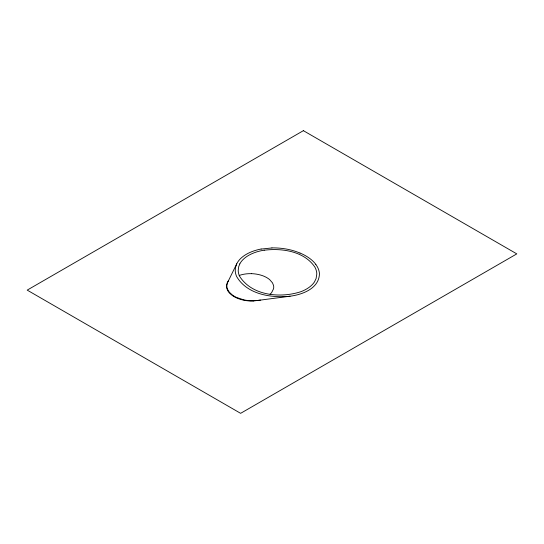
<?xml version="1.0" encoding="UTF-8"?>
<svg xmlns="http://www.w3.org/2000/svg" width="544" height="544" viewBox="0 0 544 544"><rect width="100%" height="100%" fill="white"/><g stroke="black" fill="none" stroke-linecap="round" stroke-linejoin="round"><path stroke-width="0.82" d="M261.134 249.009A37.72 21.78 0 0 0 236.735 263.813L235.47 267.587L235.239 270.552A44.275 25.561 0 0 0 236.647 276.556C246.908 294.188 270.463 298.037 289.211 296.31C301.682 294.909 319.26 288.748 319.437 273.639A44.431 25.65 0 0 0 315.772 264.384M236.742 263.813L227.78 282.112L226.936 284.872A25.33 14.62 0 0 0 227.637 289.449L229.357 292.23L232.349 294.984A27.785 16.041 0 0 0 236.477 297.418L243.664 299.826A26.336 15.205 0 0 0 250.437 300.73L256.904 300.567L290.061 296.208M239.836 263.86L238.734 266.546L238.218 270.334A41.29 23.834 0 0 0 239.503 276.121C251.858 295.963 280.704 298.404 301.145 291.611A35.326 20.393 0 0 0 311.93 284.974A34.435 19.883 0 0 0 314.48 281.874L316.091 278.555L316.798 273.945A40.78 23.542 0 0 0 314.84 267.036C304.082 251.151 281.921 247.969 264.207 250.22M228.494 280.643L227.31 282.554L226.542 285.267A25.493 14.715 0 0 0 226.685 288.048L227.739 290.727L229.242 292.808M270.042 294.168L270.266 293.978A22.644 13.076 0 0 0 271.653 292.584L273.544 288.789A23.399 13.512 0 0 0 273.53 285.423L272.456 282.819L269.681 279.65A24.82 14.328 0 0 0 265.601 276.991L264.221 276.345A22.617 13.056 0 0 0 262.004 275.495A23.705 13.688 0 0 0 253.035 273.741L251.376 273.652M260.474 300.104L253.225 300.975M261.168 249.07L271.939 247.955M239.816 263.86A35.17 20.305 0 0 1 264.187 250.172M253.232 301.056A25.82 14.906 0 0 1 229.323 292.788M271.932 247.901A44.676 25.792 0 0 1 299.914 253.055M299.968 253.014A48.062 27.751 0 0 1 315.833 264.37M239.238 275.448A21.155 12.213 0 0 1 251.376 273.666M303.382 130.669L27.2 290.122L240.618 413.331L516.8 253.878L303.382 130.669"/></g></svg>
